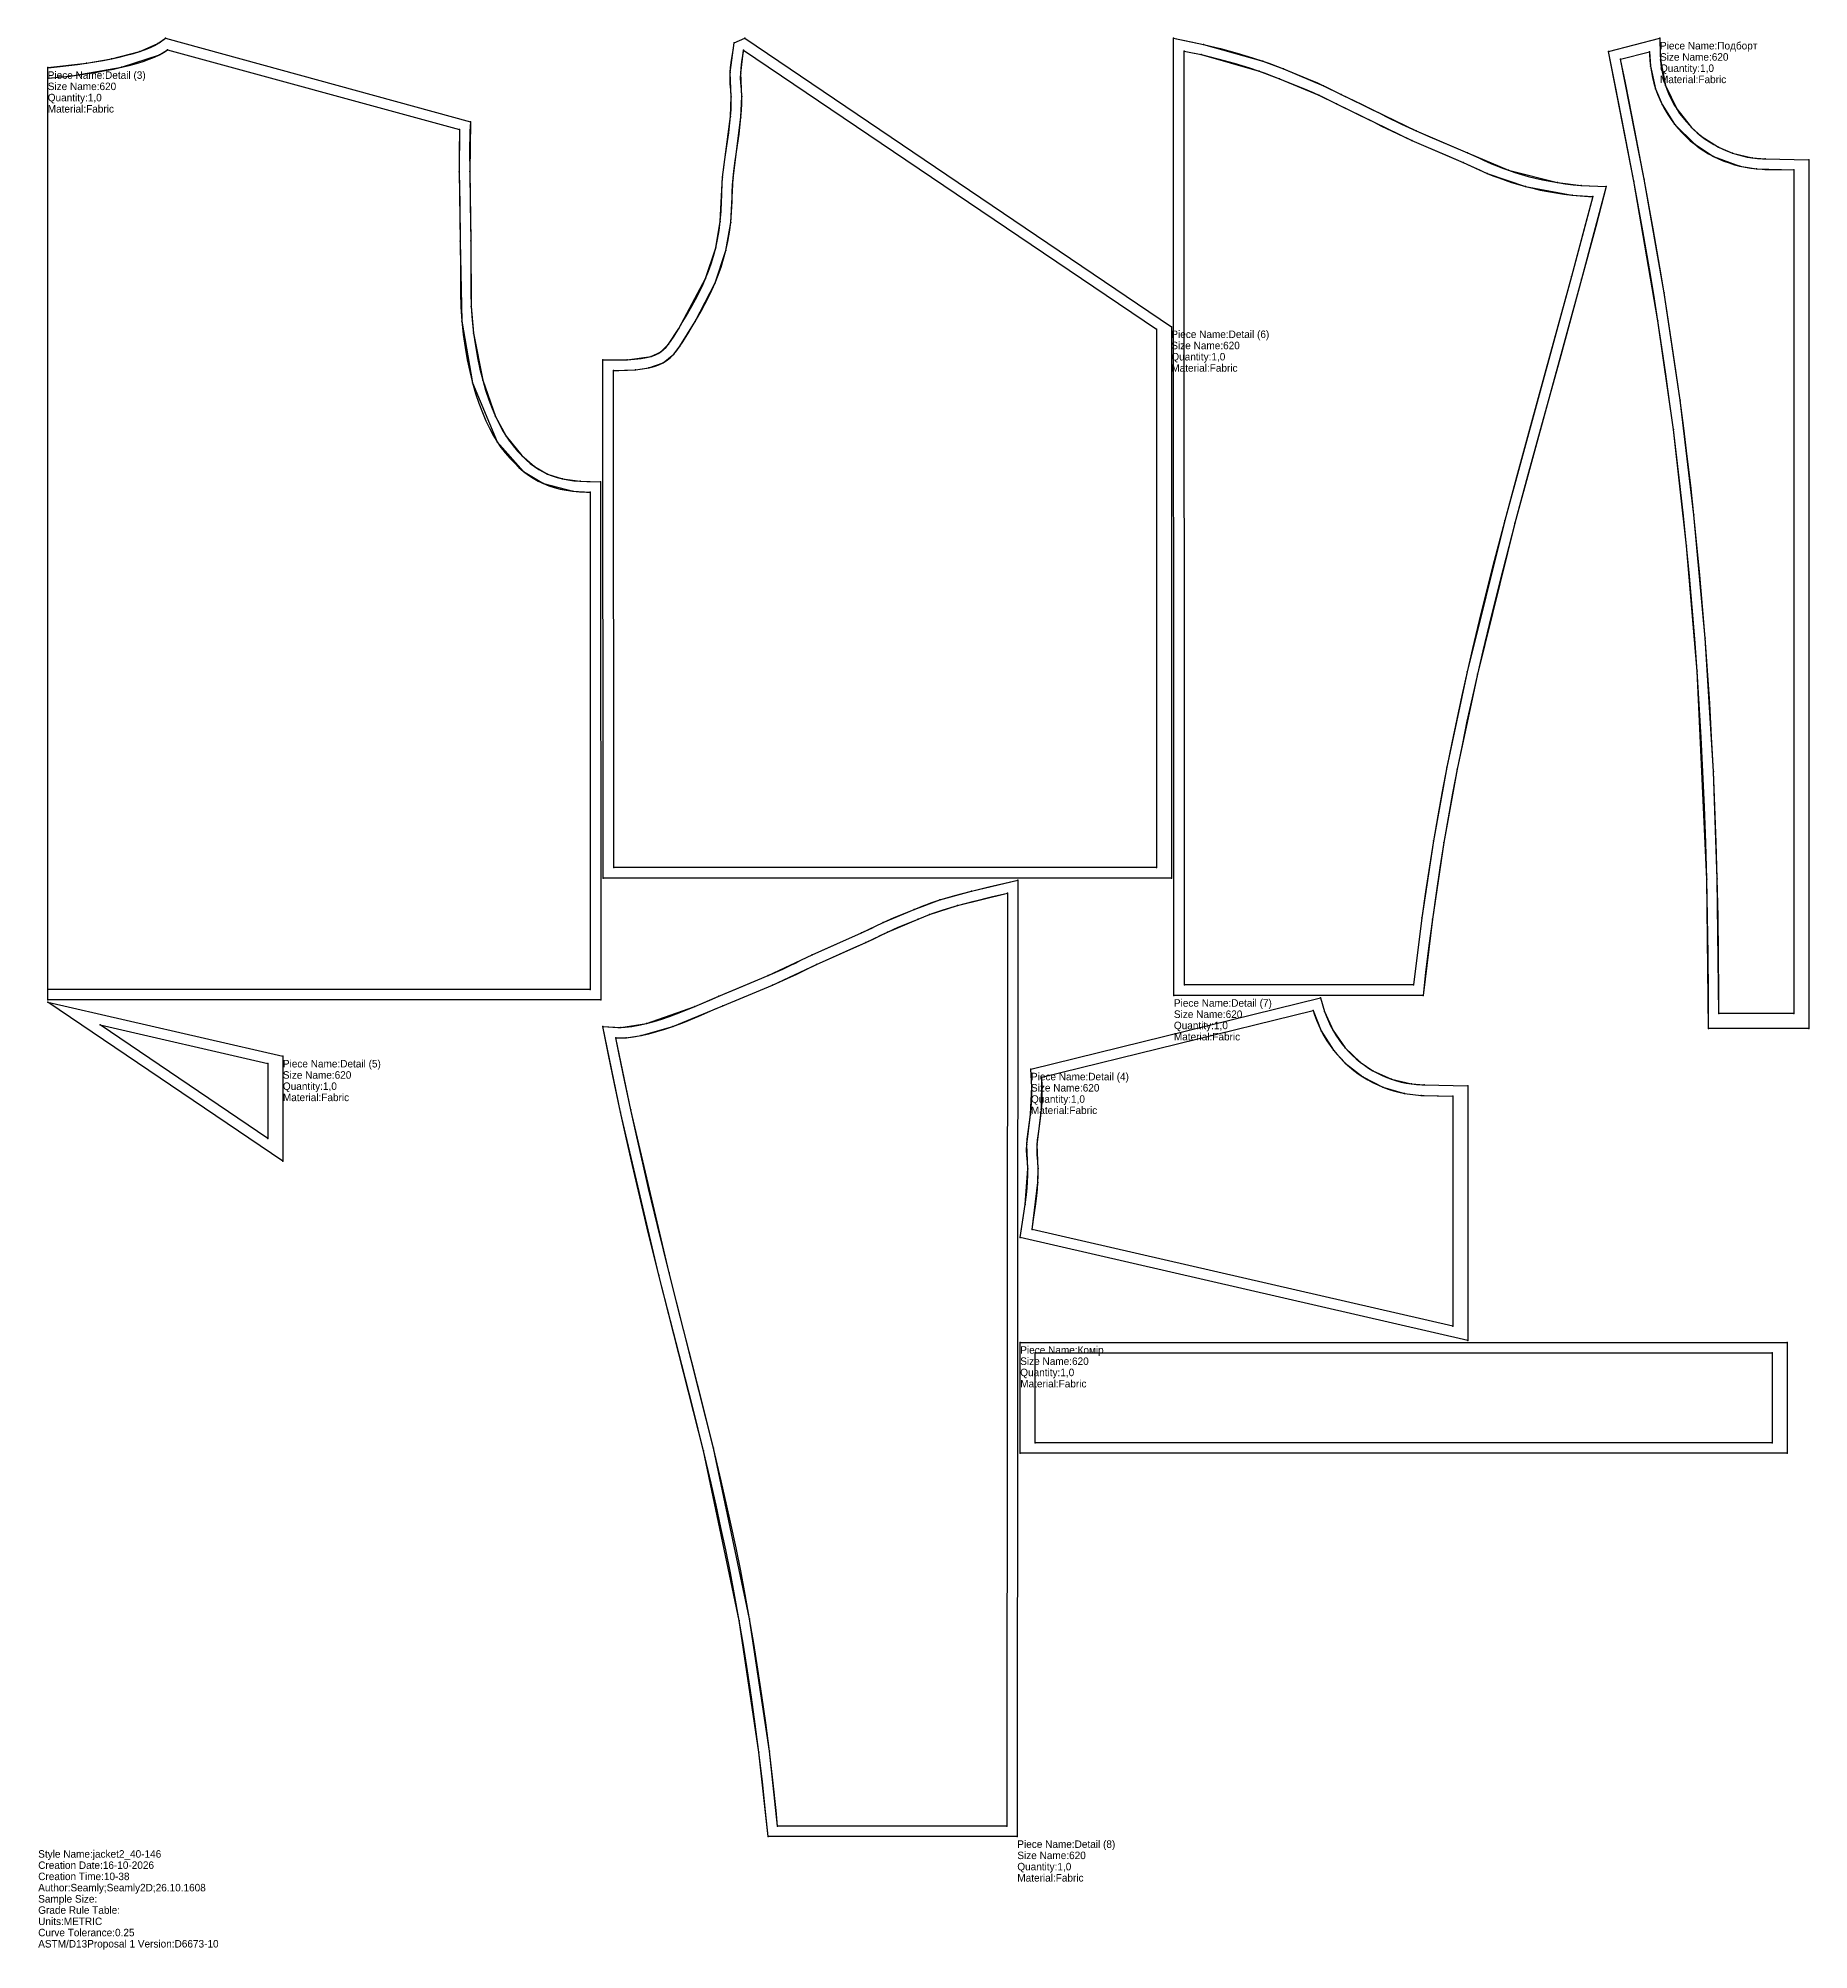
# Model space of a CAD drawing. Extents: x 0 to 1182, y -69 to 1208.
import ezdxf

# ---------------------------------------------------------------- set-up
doc = ezdxf.new("R2010")
doc.units = 0

# ---------------------------------------------------------------- blocks, each defined once
blk = doc.blocks.new('piece-161_s620_M')
at = {"layer": '1'}
blk.add_lwpolyline([(1082.76, 1207.56), (1083.02, 1193.23), (1086.45, 1176.06), (1093.9, 1160.31), (1103.79, 1147.94), (1110.23, 1142.23), (1121.72, 1134.87), (1131.11, 1130.87), (1144.37, 1127.68), (1152.99, 1127), (1182.08, 1126.42), (1182.08, 546.33), (1115.1, 546.33), (1113.98, 645.92), (1107.53, 784.89), (1100.5, 868.62), (1091.67, 946.31), (1081.35, 1018.91), (1065.36, 1112.16), (1048.28, 1198.66)], close=True, dxfattribs=at)
at = {"layer": '14'}
blk.add_lwpolyline([(1075.83, 1198.54), (1076.43, 1188.85), (1079.8, 1173.86), (1084.2, 1163.25), (1092.41, 1150.26), (1105.91, 1136.72), (1118.53, 1128.64), (1136.02, 1122.16), (1147.14, 1120.31), (1172.08, 1119.62), (1172.08, 556.33), (1122.08, 556.33), (1120.98, 646.1), (1118.41, 717.9), (1112.94, 806.98), (1105.41, 889.31), (1096.15, 965.84), (1085.49, 1037.49), (1072.24, 1113.44), (1056.47, 1193.54)], close=True, dxfattribs=at)
at = {"layer": '2'}
for p in [(1082.76, 1207.56), (1048.28, 1198.66), (1056.47, 1193.54), (1075.83, 1198.54), (1182.08, 1126.42), (1172.08, 1119.62), (1122.08, 556.33), (1172.08, 556.33), (1115.1, 546.33), (1182.08, 546.33)]:
    blk.add_point(p, dxfattribs=at)
at = {"layer": '3'}
for p in [(1076.43, 1188.85), (1083.02, 1193.23), (1086.45, 1176.06), (1079.8, 1173.86), (1084.2, 1163.25), (1092.41, 1150.26), (1093.9, 1160.31), (1103.79, 1147.94), (1105.91, 1136.72), (1110.23, 1142.23), (1118.53, 1128.64), (1121.72, 1134.87), (1131.11, 1130.87), (1144.37, 1127.68), (1152.99, 1127), (1065.36, 1112.16), (1072.24, 1113.44), (1136.02, 1122.16), (1147.14, 1120.31), (1085.49, 1037.49), (1081.35, 1018.91), (1096.15, 965.84), (1091.67, 946.31), (1105.41, 889.31), (1100.5, 868.62), (1112.94, 806.98), (1107.53, 784.89), (1118.41, 717.9), (1113.98, 645.92), (1120.98, 646.1)]:
    blk.add_point(p, dxfattribs=at)
at = {"layer": '84'}
blk.add_lwpolyline([(1082.76, 1207.56), (1082.85, 1196.79), (1083.02, 1193.23), (1083.37, 1189.71), (1083.89, 1186.24), (1084.58, 1182.8), (1085.43, 1179.41), (1086.45, 1176.06), (1087.63, 1172.78), (1088.96, 1169.55), (1090.45, 1166.39), (1092.1, 1163.31), (1093.9, 1160.31), (1095.84, 1157.39), (1097.93, 1154.56), (1100.17, 1151.84), (1102.57, 1149.19), (1103.79, 1147.94), (1105.01, 1146.75), (1107.58, 1144.41), (1110.23, 1142.23), (1112.98, 1140.18), (1115.81, 1138.27), (1118.73, 1136.5), (1121.72, 1134.87), (1124.79, 1133.39), (1127.92, 1132.06), (1131.11, 1130.87), (1134.36, 1129.84), (1137.65, 1128.96), (1140.99, 1128.24), (1144.37, 1127.68), (1147.79, 1127.29), (1151.26, 1127.05), (1152.99, 1127), (1182.08, 1126.42), (1182.08, 546.33), (1115.1, 546.33), (1115.06, 569.56), (1114.87, 595.57), (1114.51, 621.02), (1113.98, 645.92), (1113.28, 670.31), (1112.43, 694.19), (1111.42, 717.57), (1110.26, 740.47), (1108.96, 762.9), (1107.53, 784.89), (1105.96, 806.44), (1104.26, 827.57), (1102.44, 848.29), (1100.5, 868.62), (1098.45, 888.57), (1096.29, 908.16), (1094.02, 927.4), (1091.67, 946.31), (1089.21, 964.9), (1086.67, 983.19), (1084.05, 1001.19), (1081.35, 1018.91), (1078.58, 1036.37), (1075.74, 1053.59), (1071.38, 1079.01), (1065.36, 1112.16), (1059.16, 1144.59), (1052.82, 1176.43), (1048.28, 1198.66)], close=True, dxfattribs=at)
at = {"layer": '87'}
blk.add_lwpolyline([(1075.83, 1198.54), (1075.85, 1196.59), (1076.04, 1192.71), (1076.43, 1188.85), (1076.99, 1185.03), (1077.75, 1181.26), (1078.69, 1177.53), (1079.8, 1173.86), (1081.1, 1170.25), (1082.56, 1166.71), (1084.2, 1163.25), (1086.01, 1159.86), (1087.98, 1156.57), (1090.11, 1153.36), (1092.41, 1150.26), (1094.86, 1147.27), (1097.47, 1144.39), (1098.84, 1142.99), (1100.2, 1141.66), (1103, 1139.12), (1105.91, 1136.72), (1108.93, 1134.47), (1112.04, 1132.37), (1115.24, 1130.43), (1118.53, 1128.64), (1121.89, 1127.01), (1125.33, 1125.55), (1128.83, 1124.25), (1132.4, 1123.12), (1136.02, 1122.16), (1139.68, 1121.37), (1143.39, 1120.75), (1147.14, 1120.31), (1150.92, 1120.06), (1152.82, 1120), (1172.08, 1119.62), (1172.08, 556.33), (1122.08, 556.33), (1122.06, 569.59), (1121.87, 595.64), (1121.51, 621.14), (1120.98, 646.1), (1120.28, 670.54), (1119.42, 694.46), (1118.41, 717.9), (1117.25, 740.85), (1115.95, 763.34), (1114.51, 785.37), (1112.94, 806.98), (1111.23, 828.16), (1109.41, 848.93), (1107.46, 869.31), (1105.41, 889.31), (1103.24, 908.95), (1100.97, 928.25), (1098.61, 947.2), (1096.15, 965.84), (1093.6, 984.17), (1090.98, 1002.22), (1088.27, 1019.98), (1085.49, 1037.49), (1082.65, 1054.75), (1078.27, 1080.23), (1072.24, 1113.44), (1066.03, 1145.93), (1059.68, 1177.81), (1056.47, 1193.54)], close=True, dxfattribs=at)
at = {"layer": '1'}
for s, p in [('Piece Name:Подборт', (1082.76, 1200.06)), ('Size Name:620', (1082.76, 1192.56)), ('Quantity:1,0', (1082.76, 1185.06)), ('Material:Fabric', (1082.76, 1177.56))]:
    blk.add_text(s, height=5, dxfattribs=at).set_placement(p)
blk = doc.blocks.new('piece-162_s620_M')
at = {"layer": '1'}
blk.add_lwpolyline([(655.64, 336.55), (1167.72, 336.55), (1167.72, 262.55), (655.64, 262.55)], close=True, dxfattribs=at)
at = {"layer": '14'}
blk.add_lwpolyline([(665.64, 329.55), (1157.72, 329.55), (1157.72, 269.55), (665.64, 269.55)], close=True, dxfattribs=at)
at = {"layer": '2'}
for p in [(655.64, 336.55), (1167.72, 336.55), (665.64, 329.55), (1157.72, 329.55), (665.64, 269.55), (1157.72, 269.55), (655.64, 262.55), (1167.72, 262.55)]:
    blk.add_point(p, dxfattribs=at)
at = {"layer": '84'}
blk.add_lwpolyline([(655.64, 336.55), (1167.72, 336.55), (1167.72, 262.55), (655.64, 262.55)], close=True, dxfattribs=at)
at = {"layer": '87'}
blk.add_lwpolyline([(665.64, 329.55), (1157.72, 329.55), (1157.72, 269.55), (665.64, 269.55)], close=True, dxfattribs=at)
at = {"layer": '1'}
for s, p in [('Piece Name:Комір', (655.64, 329.05)), ('Size Name:620', (655.64, 321.55)), ('Quantity:1,0', (655.64, 314.05)), ('Material:Fabric', (655.64, 306.55))]:
    blk.add_text(s, height=5, dxfattribs=at).set_placement(p)
blk = doc.blocks.new('piece_Detail_s620_M')
at = {"layer": '1'}
blk.add_lwpolyline([(6.35, 1187.93), (32.13, 1190.86), (48.86, 1193.86), (67.79, 1198.75), (79.89, 1203.93), (84.94, 1207.56), (288.51, 1151.82), (288.08, 1118.48), (288.81, 1072.2), (289.16, 1028.35), (290.67, 1010.51), (296.73, 979.27), (305.34, 954.86), (312.33, 941.73), (322.88, 928.82), (331.33, 921.5), (340.09, 916.5), (349.99, 913.32), (361.85, 911.68), (375.39, 911.24), (375.62, 565.39), (6.35, 565.39)], close=True, dxfattribs=at)
at = {"layer": '14'}
blk.add_lwpolyline([(6.35, 1180.91), (21.26, 1182.33), (55.64, 1188.18), (80.9, 1196.46), (86.32, 1199.92), (281.28, 1146.54), (281.08, 1118.4), (281.81, 1072.13), (282.79, 1018.66), (289.97, 977.43), (306.45, 937.94), (324.09, 918.22), (337.28, 910.09), (356.84, 905.11), (368.4, 904.41), (368.61, 572.39), (6.35, 572.39)], close=True, dxfattribs=at)
at = {"layer": '2'}
for p in [(84.94, 1207.56), (6.35, 1187.93), (86.32, 1199.92), (6.35, 1180.91), (288.51, 1151.82), (281.28, 1146.54), (375.39, 911.24), (368.4, 904.41), (6.35, 572.39), (6.35, 565.39), (368.61, 572.39), (375.62, 565.39)]:
    blk.add_point(p, dxfattribs=at)
at = {"layer": '3'}
for p in [(79.89, 1203.93), (32.13, 1190.86), (48.86, 1193.86), (55.64, 1188.18), (67.79, 1198.75), (80.9, 1196.46), (21.26, 1182.33), (281.08, 1118.4), (288.08, 1118.48), (281.81, 1072.13), (288.81, 1072.2), (289.16, 1028.35), (282.79, 1018.66), (290.67, 1010.51), (289.97, 977.43), (296.73, 979.27), (305.34, 954.86), (306.45, 937.94), (312.33, 941.73), (322.88, 928.82), (331.33, 921.5), (324.09, 918.22), (337.28, 910.09), (340.09, 916.5), (349.99, 913.32), (361.85, 911.68), (356.84, 905.11)]:
    blk.add_point(p, dxfattribs=at)
at = {"layer": '84'}
blk.add_lwpolyline([(6.35, 1187.93), (8.71, 1188.11), (14.56, 1188.64), (20.44, 1189.28), (26.31, 1190.02), (32.13, 1190.86), (37.86, 1191.78), (43.45, 1192.78), (48.86, 1193.86), (54.05, 1195), (58.96, 1196.21), (63.56, 1197.46), (67.79, 1198.75), (71.6, 1200.07), (74.92, 1201.39), (77.69, 1202.69), (79.89, 1203.93), (80.7, 1204.49), (84.94, 1207.56), (288.51, 1151.82), (288.23, 1145.21), (288.03, 1131.92), (288.08, 1118.48), (288.43, 1097.06), (288.81, 1072.2), (288.91, 1053.19), (288.87, 1042.64), (288.87, 1037.79), (289.16, 1028.35), (289.77, 1019.26), (290.67, 1010.51), (291.85, 1002.12), (293.27, 994.11), (294.9, 986.49), (296.73, 979.27), (298.71, 972.49), (300.83, 966.14), (303.04, 960.26), (305.34, 954.86), (307.67, 949.95), (310.02, 945.57), (312.33, 941.73), (314.6, 938.43), (315.67, 937.05), (317.11, 935.26), (320.02, 931.87), (322.88, 928.82), (325.7, 926.09), (328.51, 923.66), (331.33, 921.5), (334.18, 919.61), (337.09, 917.95), (340.09, 916.5), (343.22, 915.26), (346.51, 914.2), (349.99, 913.32), (353.68, 912.61), (357.63, 912.07), (361.85, 911.68), (366.38, 911.46), (375.39, 911.24), (375.62, 565.39), (6.35, 565.39)], close=True, dxfattribs=at)
at = {"layer": '87'}
blk.add_lwpolyline([(6.35, 1180.91), (9.3, 1181.13), (15.26, 1181.68), (21.26, 1182.33), (27.24, 1183.08), (33.18, 1183.94), (39.03, 1184.88), (44.75, 1185.9), (50.3, 1187.01), (55.64, 1188.18), (60.72, 1189.43), (65.51, 1190.73), (69.96, 1192.1), (74.04, 1193.51), (77.7, 1194.97), (80.9, 1196.46), (83.61, 1197.99), (84.73, 1198.77), (86.32, 1199.92), (281.28, 1146.54), (281.23, 1145.41), (281.03, 1131.96), (281.08, 1118.4), (281.43, 1096.95), (281.81, 1072.13), (281.91, 1053.18), (281.87, 1042.66), (281.87, 1037.69), (282.16, 1028.01), (282.79, 1018.66), (283.73, 1009.66), (284.94, 1001.02), (286.4, 992.76), (288.09, 984.9), (289.97, 977.43), (292.03, 970.4), (294.23, 963.8), (296.55, 957.66), (298.95, 951.98), (301.42, 946.8), (303.93, 942.11), (306.45, 937.94), (308.95, 934.3), (310.18, 932.71), (311.73, 930.78), (314.81, 927.19), (317.88, 923.91), (320.97, 920.92), (324.09, 918.22), (327.26, 915.8), (330.5, 913.65), (333.84, 911.75), (337.28, 910.09), (340.85, 908.67), (344.57, 907.47), (348.46, 906.48), (352.55, 905.7), (356.84, 905.11), (361.35, 904.7), (366.12, 904.46), (368.4, 904.41), (368.61, 572.39), (6.35, 572.39)], close=True, dxfattribs=at)
at = {"layer": '1'}
for s, p in [('Size Name:620', (6.35, 1172.93)), ('Piece Name:Detail (3)', (6.35, 1180.43)), ('Quantity:1,0', (6.35, 1165.43)), ('Material:Fabric', (6.35, 1157.93))]:
    blk.add_text(s, height=5, dxfattribs=at).set_placement(p)
blk = doc.blocks.new('piece_Detail_s620-164_M')
at = {"layer": '1'}
blk.add_lwpolyline([(662.79, 519.13), (856.04, 566.74), (858.84, 557.6), (864.49, 544.84), (872.56, 533.37), (882.63, 523.76), (891.12, 518.03), (903.5, 512.4), (916.77, 509.21), (925.38, 508.53), (954.48, 507.95), (954.48, 337.87), (655.64, 406.6), (658.94, 428.64), (660.64, 452.57), (660, 468.8), (662.53, 488.91), (663.28, 507.37)], close=True, dxfattribs=at)
at = {"layer": '14'}
blk.add_lwpolyline([(670.02, 513.7), (851.29, 558.36), (856.59, 544.78), (864.8, 531.79), (872.59, 523.19), (884.43, 513.9), (897.72, 507.08), (912.07, 502.9), (923.31, 501.58), (944.48, 501.14), (944.48, 347.36), (663.52, 411.97), (667.49, 443.47), (667.64, 452.75), (667, 468.45), (669.89, 492.21)], close=True, dxfattribs=at)
at = {"layer": '2'}
for p in [(856.04, 566.74), (851.29, 558.36), (662.79, 519.13), (670.02, 513.7), (944.48, 501.14), (954.48, 507.95), (663.52, 411.97), (655.64, 406.6), (944.48, 347.36), (954.48, 337.87)]:
    blk.add_point(p, dxfattribs=at)
at = {"layer": '3'}
for p in [(858.84, 557.6), (856.59, 544.78), (864.49, 544.84), (864.8, 531.79), (872.56, 533.37), (882.63, 523.76), (872.59, 523.19), (884.43, 513.9), (891.12, 518.03), (903.5, 512.4), (663.28, 507.37), (897.72, 507.08), (912.07, 502.9), (916.77, 509.21), (923.31, 501.58), (925.38, 508.53), (662.53, 488.91), (669.89, 492.21), (660, 468.8), (667, 468.45), (660.64, 452.57), (667.64, 452.75), (667.49, 443.47), (658.94, 428.64)]:
    blk.add_point(p, dxfattribs=at)
at = {"layer": '84'}
blk.add_lwpolyline([(662.79, 519.13), (856.04, 566.74), (858.84, 557.6), (860.02, 554.3), (861.36, 551.08), (862.85, 547.92), (864.49, 544.84), (866.29, 541.84), (868.23, 538.92), (870.33, 536.09), (872.56, 533.37), (874.96, 530.72), (876.18, 529.47), (877.4, 528.28), (879.98, 525.94), (882.63, 523.76), (885.37, 521.71), (888.21, 519.8), (891.12, 518.03), (894.11, 516.4), (897.18, 514.92), (900.31, 513.59), (903.5, 512.4), (906.75, 511.37), (910.04, 510.49), (913.38, 509.77), (916.77, 509.21), (920.18, 508.81), (923.65, 508.58), (925.38, 508.53), (954.48, 507.95), (954.48, 337.87), (655.64, 406.6), (657.62, 419.8), (658.94, 428.64), (659.76, 435.19), (660.19, 439.51), (660.5, 443.84), (660.65, 448.19), (660.64, 452.57), (660.43, 457.03), (660.23, 459.31), (660.05, 461.34), (659.92, 465.17), (660, 468.8), (660.27, 472.26), (660.86, 477.12), (661.84, 483.6), (662.53, 488.91), (662.91, 492.77), (663.18, 497.08), (663.32, 501.91), (663.28, 507.37)], close=True, dxfattribs=at)
at = {"layer": '87'}
blk.add_lwpolyline([(670.02, 513.7), (851.29, 558.36), (852.19, 555.39), (853.49, 551.78), (854.95, 548.24), (856.59, 544.78), (858.4, 541.39), (860.37, 538.1), (862.5, 534.89), (864.8, 531.79), (867.26, 528.8), (869.87, 525.91), (871.23, 524.52), (872.59, 523.19), (875.39, 520.64), (878.31, 518.24), (881.32, 516), (884.43, 513.9), (887.63, 511.96), (890.92, 510.17), (894.28, 508.54), (897.72, 507.08), (901.22, 505.78), (904.79, 504.65), (908.41, 503.68), (912.07, 502.9), (915.78, 502.28), (919.53, 501.84), (923.31, 501.58), (925.21, 501.53), (944.48, 501.14), (944.48, 347.36), (663.52, 411.97), (664.55, 418.77), (665.88, 427.69), (666.72, 434.41), (667.17, 438.92), (667.49, 443.47), (667.65, 448.08), (667.64, 452.75), (667.41, 457.5), (667.2, 459.92), (667.04, 461.76), (666.92, 465.21), (667, 468.45), (667.23, 471.56), (667.8, 476.17), (668.78, 482.62), (669.49, 488.12), (669.89, 492.21), (670.18, 496.76), (670.32, 501.84), (670.28, 507.53)], close=True, dxfattribs=at)
at = {"layer": '1'}
for s, p in [('Piece Name:Detail (4)', (662.79, 511.63)), ('Size Name:620', (662.79, 504.13)), ('Quantity:1,0', (662.79, 496.63)), ('Material:Fabric', (662.79, 489.13))]:
    blk.add_text(s, height=5, dxfattribs=at).set_placement(p)
blk = doc.blocks.new('piece_Detail_s620-165_M')
at = {"layer": '1'}
blk.add_lwpolyline([(163.35, 527.72), (163.35, 457.62), (6.35, 563.83)], close=True, dxfattribs=at)
at = {"layer": '14'}
blk.add_lwpolyline([(153.35, 522.84), (153.35, 472.84), (41.36, 548.59)], close=True, dxfattribs=at)
at = {"layer": '2'}
for p in [(6.35, 563.83), (41.36, 548.59), (163.35, 527.72), (153.35, 522.84), (153.35, 472.84), (163.35, 457.62)]:
    blk.add_point(p, dxfattribs=at)
at = {"layer": '84'}
blk.add_lwpolyline([(163.35, 527.72), (163.35, 457.62), (6.35, 563.83)], close=True, dxfattribs=at)
at = {"layer": '87'}
blk.add_lwpolyline([(153.35, 522.84), (153.35, 472.84), (41.36, 548.59)], close=True, dxfattribs=at)
at = {"layer": '1'}
for s, p in [('Piece Name:Detail (5)', (163.35, 520.22)), ('Size Name:620', (163.35, 512.72)), ('Quantity:1,0', (163.35, 505.22)), ('Material:Fabric', (163.35, 497.72))]:
    blk.add_text(s, height=5, dxfattribs=at).set_placement(p)
blk = doc.blocks.new('piece_Detail_s620-166_M')
at = {"layer": '1'}
blk.add_lwpolyline([(756.51, 1014.87), (756.51, 646.69), (377.25, 646.69), (377.03, 992.71), (393.18, 992.87), (409.17, 995.06), (415.76, 998.21), (420.89, 1003.36), (427.65, 1013.68), (445.51, 1047.03), (452.29, 1067.51), (455.38, 1085.28), (456.92, 1114.76), (462.23, 1155.34), (462.67, 1168.4), (462.04, 1184.63), (464.55, 1204.38), (471.66, 1207.56)], close=True, dxfattribs=at)
at = {"layer": '14'}
blk.add_lwpolyline([(746.51, 1013.18), (746.51, 653.69), (384.25, 653.69), (384.04, 985.71), (398.77, 986.21), (407.57, 987.44), (417.3, 990.89), (424.36, 996.6), (428.42, 1001.81), (438.68, 1018.49), (451.96, 1044.32), (459.09, 1065.86), (462.34, 1084.52), (463.89, 1114.14), (469.2, 1154.74), (469.67, 1168.58), (469.03, 1184.28), (470.96, 1199.58)], close=True, dxfattribs=at)
at = {"layer": '2'}
for p in [(464.55, 1204.38), (471.66, 1207.56), (470.96, 1199.58), (746.51, 1013.18), (756.51, 1014.87), (377.03, 992.71), (384.04, 985.71), (384.25, 653.69), (746.51, 653.69), (377.25, 646.69), (756.51, 646.69)]:
    blk.add_point(p, dxfattribs=at)
at = {"layer": '3'}
for p in [(462.04, 1184.63), (469.03, 1184.28), (462.67, 1168.4), (469.67, 1168.58), (462.23, 1155.34), (469.2, 1154.74), (456.92, 1114.76), (463.89, 1114.14), (455.38, 1085.28), (462.34, 1084.52), (452.29, 1067.51), (459.09, 1065.86), (445.51, 1047.03), (451.96, 1044.32), (427.65, 1013.68), (438.68, 1018.49), (415.76, 998.21), (420.89, 1003.36), (424.36, 996.6), (428.42, 1001.81), (393.18, 992.87), (398.77, 986.21), (407.57, 987.44), (409.17, 995.06), (417.3, 990.89)]:
    blk.add_point(p, dxfattribs=at)
at = {"layer": '84'}
blk.add_lwpolyline([(756.51, 1014.87), (756.51, 646.69), (377.25, 646.69), (377.03, 992.71), (384.24, 992.71), (387.43, 992.72), (393.18, 992.87), (398.17, 993.18), (402.46, 993.66), (406.11, 994.29), (409.17, 995.06), (411.73, 995.98), (413.88, 997.02), (415.76, 998.21), (417.5, 999.62), (419.18, 1001.32), (420.89, 1003.36), (422.66, 1005.8), (424.54, 1008.64), (427.65, 1013.68), (430, 1017.61), (432.63, 1022.03), (436.45, 1028.69), (438.88, 1033.16), (441.21, 1037.69), (443.42, 1042.3), (445.51, 1047.03), (447.45, 1051.89), (449.23, 1056.9), (450.85, 1062.1), (452.29, 1067.51), (453.54, 1073.16), (454.57, 1079.07), (455.38, 1085.28), (455.95, 1091.81), (456.27, 1098.7), (456.31, 1102.32), (456.34, 1104.85), (456.55, 1109.86), (456.92, 1114.76), (457.41, 1119.57), (458.3, 1126.57), (459.66, 1135.63), (460.97, 1144.47), (461.8, 1151.02), (462.23, 1155.34), (462.53, 1159.67), (462.69, 1164.02), (462.67, 1168.4), (462.46, 1172.86), (462.26, 1175.14), (462.08, 1177.17), (461.95, 1181), (462.04, 1184.63), (462.3, 1188.09), (462.9, 1192.95), (463.88, 1199.45), (464.55, 1204.38), (471.66, 1207.56)], close=True, dxfattribs=at)
at = {"layer": '87'}
blk.add_lwpolyline([(746.51, 1013.18), (746.51, 653.69), (384.25, 653.69), (384.04, 985.71), (384.25, 985.71), (387.53, 985.72), (393.49, 985.88), (398.77, 986.21), (403.44, 986.72), (407.57, 987.44), (411.22, 988.36), (414.44, 989.51), (417.3, 990.89), (419.86, 992.53), (422.2, 994.42), (424.36, 996.6), (426.41, 999.05), (428.42, 1001.81), (430.44, 1004.88), (433.63, 1010.05), (436, 1014.02), (438.68, 1018.49), (442.57, 1025.28), (445.07, 1029.89), (447.48, 1034.58), (449.78, 1039.38), (451.96, 1044.32), (454, 1049.41), (455.87, 1054.68), (457.58, 1060.16), (459.09, 1065.86), (460.4, 1071.8), (461.49, 1078.02), (462.34, 1084.52), (462.94, 1091.35), (463.26, 1098.5), (463.31, 1102.23), (463.34, 1104.66), (463.54, 1109.45), (463.89, 1114.14), (464.36, 1118.77), (465.24, 1125.62), (466.58, 1134.6), (467.91, 1143.52), (468.75, 1150.23), (469.2, 1154.74), (469.52, 1159.3), (469.69, 1163.9), (469.67, 1168.58), (469.44, 1173.33), (469.23, 1175.74), (469.07, 1177.59), (468.95, 1181.04), (469.03, 1184.28), (469.27, 1187.39), (469.83, 1191.99), (470.81, 1198.45), (470.96, 1199.58)], close=True, dxfattribs=at)
at = {"layer": '1'}
for s, p in [('Piece Name:Detail (6)', (756.51, 1007.37)), ('Size Name:620', (756.51, 999.87)), ('Quantity:1,0', (756.51, 992.37)), ('Material:Fabric', (756.51, 984.87))]:
    blk.add_text(s, height=5, dxfattribs=at).set_placement(p)
blk = doc.blocks.new('piece_Detail_s620-167_M')
at = {"layer": '1'}
blk.add_lwpolyline([(758.22, 568.29), (758.03, 1207.56), (778.06, 1203.41), (817.54, 1192.29), (831.36, 1187.02), (858.06, 1175.88), (869.85, 1170.06), (919.92, 1145.72), (954.17, 1131.04), (981.58, 1119.35), (1014.36, 1111.12), (1030.06, 1109.22), (1046.87, 1108.48), (1030.4, 1046.55), (985.91, 883.69), (960.81, 782.78), (947.39, 719.48), (938.51, 670.37), (930.77, 619.19), (924.55, 568.29)], close=True, dxfattribs=at)
at = {"layer": '14'}
blk.add_lwpolyline([(765.21, 575.29), (765.03, 1199.03), (776.48, 1196.59), (815.26, 1185.67), (828.78, 1180.51), (855.08, 1169.55), (866.77, 1163.77), (917.05, 1139.34), (951.37, 1124.62), (967.43, 1117.3), (992.95, 1108.57), (1024.02, 1102.75), (1037.88, 1101.79), (1023.64, 1048.37), (979.14, 885.48), (953.99, 784.34), (940.52, 720.82), (931.61, 671.52), (923.83, 620.14), (918.29, 575.29)], close=True, dxfattribs=at)
at = {"layer": '2'}
for p in [(758.03, 1207.56), (765.03, 1199.03), (1037.88, 1101.79), (1046.87, 1108.48), (765.21, 575.29), (918.29, 575.29), (758.22, 568.29), (924.55, 568.29)]:
    blk.add_point(p, dxfattribs=at)
at = {"layer": '3'}
for p in [(778.06, 1203.41), (776.48, 1196.59), (817.54, 1192.29), (815.26, 1185.67), (828.78, 1180.51), (831.36, 1187.02), (858.06, 1175.88), (855.08, 1169.55), (866.77, 1163.77), (869.85, 1170.06), (917.05, 1139.34), (919.92, 1145.72), (951.37, 1124.62), (954.17, 1131.04), (967.43, 1117.3), (981.58, 1119.35), (1014.36, 1111.12), (992.95, 1108.57), (1024.02, 1102.75), (1030.06, 1109.22), (1023.64, 1048.37), (1030.4, 1046.55), (979.14, 885.48), (985.91, 883.69), (953.99, 784.34), (960.81, 782.78), (940.52, 720.82), (947.39, 719.48), (931.61, 671.52), (938.51, 670.37), (923.83, 620.14), (930.77, 619.19)]:
    blk.add_point(p, dxfattribs=at)
at = {"layer": '84'}
blk.add_lwpolyline([(758.22, 568.29), (758.03, 1207.56), (769.84, 1205.21), (778.06, 1203.41), (789.37, 1200.64), (800.48, 1197.62), (810.77, 1194.53), (817.54, 1192.29), (821.54, 1190.85), (823.33, 1190.16), (831.36, 1187.02), (847.06, 1180.68), (854.11, 1177.67), (858.06, 1175.88), (859.66, 1175.1), (869.85, 1170.06), (883.47, 1163.48), (891.35, 1159.61), (894.74, 1157.87), (900.06, 1155.13), (910.24, 1150.17), (919.92, 1145.72), (929.13, 1141.68), (942.19, 1136.14), (954.17, 1131.04), (961.71, 1127.67), (965.3, 1125.96), (966.87, 1125.22), (970.2, 1123.73), (973.77, 1122.25), (977.57, 1120.78), (981.58, 1119.35), (985.8, 1117.95), (990.19, 1116.61), (994.75, 1115.33), (999.47, 1114.13), (1004.32, 1113.02), (1009.29, 1112.01), (1014.36, 1111.12), (1019.53, 1110.35), (1024.77, 1109.71), (1030.06, 1109.22), (1035.42, 1108.89), (1046.87, 1108.48), (1039.86, 1081.83), (1030.4, 1046.55), (1016.46, 995.58), (1003.01, 946.81), (994.33, 915.03), (985.91, 883.69), (977.8, 852.62), (970.02, 821.64), (964.43, 798.36), (960.81, 782.78), (957.3, 767.13), (953.89, 751.37), (950.58, 735.5), (947.39, 719.48), (944.31, 703.31), (941.35, 686.94), (938.51, 670.37), (935.8, 653.57), (933.22, 636.52), (930.77, 619.19), (928.45, 601.57), (926.28, 583.62), (924.55, 568.29)], close=True, dxfattribs=at)
at = {"layer": '87'}
blk.add_lwpolyline([(765.21, 575.29), (765.03, 1199.03), (768.41, 1198.35), (776.48, 1196.59), (787.62, 1193.86), (798.55, 1190.88), (808.66, 1187.85), (815.26, 1185.67), (819.1, 1184.29), (820.79, 1183.64), (828.78, 1180.51), (844.38, 1174.22), (851.29, 1171.27), (855.08, 1169.55), (856.57, 1168.82), (866.77, 1163.77), (880.41, 1157.18), (888.21, 1153.35), (891.55, 1151.64), (896.92, 1148.87), (907.25, 1143.85), (917.05, 1139.34), (926.36, 1135.25), (939.45, 1129.7), (951.37, 1124.62), (958.78, 1121.31), (962.3, 1119.64), (963.94, 1118.86), (967.43, 1117.3), (971.17, 1115.75), (975.13, 1114.22), (979.3, 1112.73), (983.67, 1111.28), (988.22, 1109.89), (992.95, 1108.57), (997.82, 1107.33), (1002.84, 1106.18), (1007.98, 1105.13), (1013.24, 1104.21), (1018.59, 1103.41), (1024.02, 1102.75), (1029.53, 1102.24), (1035.08, 1101.89), (1037.88, 1101.79), (1033.1, 1083.63), (1023.64, 1048.37), (1009.71, 997.44), (996.26, 948.66), (987.57, 916.86), (979.14, 885.48), (971.02, 854.36), (963.22, 823.31), (957.61, 799.97), (953.99, 784.34), (950.47, 768.63), (947.04, 752.83), (943.73, 736.9), (940.52, 720.82), (937.43, 704.58), (934.46, 688.16), (931.61, 671.52), (928.89, 654.65), (926.29, 637.53), (923.83, 620.14), (921.51, 602.44), (919.32, 584.43), (918.29, 575.29)], close=True, dxfattribs=at)
at = {"layer": '1'}
for s, p in [('Piece Name:Detail (7)', (758.22, 560.79)), ('Size Name:620', (758.22, 553.29)), ('Quantity:1,0', (758.22, 545.79)), ('Material:Fabric', (758.22, 538.29))]:
    blk.add_text(s, height=5, dxfattribs=at).set_placement(p)
blk = doc.blocks.new('piece_Detail_s620-168_M')
at = {"layer": '1'}
blk.add_lwpolyline([(653.69, 6.54), (487.27, 6.54), (481.17, 62.87), (468.07, 150.84), (444.08, 264.3), (414.45, 381.46), (388.78, 490.44), (377.03, 547.65), (388.91, 546.94), (406.03, 549.52), (438.33, 560.85), (454.44, 567.89), (487.38, 581.62), (516.7, 595.37), (549.68, 610.02), (564.05, 617), (584.81, 625.64), (602, 632.16), (623.03, 638.06), (654.12, 645.32)], close=True, dxfattribs=at)
at = {"layer": '14'}
blk.add_lwpolyline([(646.69, 13.54), (493.61, 13.54), (488.12, 63.72), (474.97, 152.05), (450.89, 265.95), (421.24, 383.16), (395.62, 491.92), (385.68, 540.05), (392.45, 540.06), (402.46, 541.52), (423.79, 547.67), (457.18, 561.45), (490.14, 575.19), (519.66, 589.03), (552.59, 603.66), (566.97, 610.63), (587.46, 619.16), (595.15, 622.39), (613.8, 628.34), (647.12, 636.56)], close=True, dxfattribs=at)
at = {"layer": '2'}
for p in [(654.12, 645.32), (647.12, 636.56), (377.03, 547.65), (385.68, 540.05), (493.61, 13.54), (646.69, 13.54), (487.27, 6.54), (653.69, 6.54)]:
    blk.add_point(p, dxfattribs=at)
at = {"layer": '3'}
for p in [(584.81, 625.64), (602, 632.16), (613.8, 628.34), (623.03, 638.06), (564.05, 617), (587.46, 619.16), (595.15, 622.39), (549.68, 610.02), (552.59, 603.66), (566.97, 610.63), (516.7, 595.37), (519.66, 589.03), (487.38, 581.62), (490.14, 575.19), (454.44, 567.89), (406.03, 549.52), (438.33, 560.85), (457.18, 561.45), (388.91, 546.94), (392.45, 540.06), (402.46, 541.52), (423.79, 547.67), (388.78, 490.44), (395.62, 491.92), (421.24, 383.16), (414.45, 381.46), (444.08, 264.3), (450.89, 265.95), (468.07, 150.84), (474.97, 152.05), (481.17, 62.87), (488.12, 63.72)]:
    blk.add_point(p, dxfattribs=at)
at = {"layer": '84'}
blk.add_lwpolyline([(653.69, 6.54), (487.27, 6.54), (485.62, 23.26), (483.45, 43.43), (481.17, 62.87), (478.77, 81.63), (476.25, 99.75), (473.63, 117.3), (470.9, 134.31), (468.07, 150.84), (465.15, 166.93), (462.13, 182.64), (459.03, 198), (455.84, 213.08), (452.57, 227.92), (449.23, 242.57), (444.08, 264.3), (436.99, 293.04), (429.66, 321.89), (422.13, 351.23), (414.45, 381.46), (406.64, 412.94), (400.71, 437.67), (396.75, 454.72), (392.77, 472.29), (388.78, 490.44), (384.79, 509.22), (380.8, 528.67), (377.03, 547.65), (387.05, 546.98), (388.91, 546.94), (391.92, 547.05), (396.35, 547.54), (401.07, 548.38), (406.03, 549.52), (411.14, 550.92), (416.3, 552.51), (421.44, 554.26), (429.01, 557.06), (438.33, 560.85), (449.91, 565.9), (454.44, 567.89), (466.14, 572.74), (487.38, 581.62), (497.21, 585.97), (502.98, 588.68), (505.49, 589.93), (509.22, 591.8), (516.7, 595.37), (527.68, 600.36), (541.13, 606.23), (549.68, 610.02), (554.45, 612.27), (556.47, 613.3), (558.98, 614.58), (564.05, 617), (571.49, 620.28), (584.81, 625.64), (591.22, 628.32), (592.55, 628.89), (595.92, 630.15), (602, 632.16), (611.9, 635.08), (623.03, 638.06), (634.56, 640.91), (654.12, 645.32)], close=True, dxfattribs=at)
at = {"layer": '87'}
blk.add_lwpolyline([(646.69, 13.54), (493.61, 13.54), (492.58, 23.98), (490.41, 44.21), (488.12, 63.72), (485.71, 82.55), (483.18, 100.75), (480.55, 118.37), (477.81, 135.46), (474.97, 152.05), (472.03, 168.22), (469, 183.99), (465.88, 199.42), (462.68, 214.56), (459.4, 229.45), (456.05, 244.15), (450.89, 265.95), (443.78, 294.74), (436.44, 323.62), (428.92, 352.97), (421.24, 383.16), (413.44, 414.6), (407.53, 439.28), (403.57, 456.28), (399.6, 473.82), (395.62, 491.92), (391.64, 510.65), (387.66, 530.05), (385.68, 540.05), (386.75, 539.98), (388.97, 539.94), (392.45, 540.06), (397.34, 540.61), (402.46, 541.52), (407.74, 542.73), (413.09, 544.19), (418.46, 545.86), (423.79, 547.67), (431.55, 550.54), (441.05, 554.4), (452.71, 559.49), (457.18, 561.45), (468.83, 566.27), (490.14, 575.19), (500.12, 579.6), (506.03, 582.37), (508.62, 583.67), (512.3, 585.51), (519.66, 589.03), (530.53, 593.96), (543.95, 599.82), (552.59, 603.66), (557.52, 605.98), (559.65, 607.06), (562.08, 608.3), (566.97, 610.63), (574.21, 613.83), (587.46, 619.16), (593.94, 621.87), (595.15, 622.39), (598.25, 623.54), (604.09, 625.48), (613.8, 628.34), (624.78, 631.28), (636.17, 634.1), (647.12, 636.56)], close=True, dxfattribs=at)
at = {"layer": '1'}
for s, p in [('Piece Name:Detail (8)', (653.69, -0.96)), ('Size Name:620', (653.69, -8.46)), ('Quantity:1,0', (653.69, -15.96)), ('Material:Fabric', (653.69, -23.46))]:
    blk.add_text(s, height=5, dxfattribs=at).set_placement(p)

msp = doc.modelspace()

# ---------------------------------------------------------------- block references
at = {"layer": '1'}
for name in ['piece_Detail_s620_M', 'piece_Detail_s620-166_M', 'piece_Detail_s620-167_M', 'piece-161_s620_M', 'piece_Detail_s620-168_M', 'piece_Detail_s620-165_M', 'piece_Detail_s620-164_M', 'piece-162_s620_M']:
    msp.add_blockref(name, (0, 0), dxfattribs=at)

# ---------------------------------------------------------------- texts
for s, p in [('Style Name:jacket2_40-146', (0, -7.5)), ('Creation Date:16-10-2026', (0, -15)), ('Author:Seamly;Seamly2D;26.10.1608', (0, -30)), ('Creation Time:10-38', (0, -22.5)), ('Sample Size:', (0, -37.5)), ('Grade Rule Table:', (0, -45)), ('Units:METRIC', (0, -52.5)), ('ASTM/D13Proposal 1 Version:D6673-10', (0, -67.5)), ('Curve Tolerance:0.25', (0, -60))]:
    msp.add_text(s, height=5, dxfattribs=at).set_placement(p)

doc.saveas('drawing.dxf')
